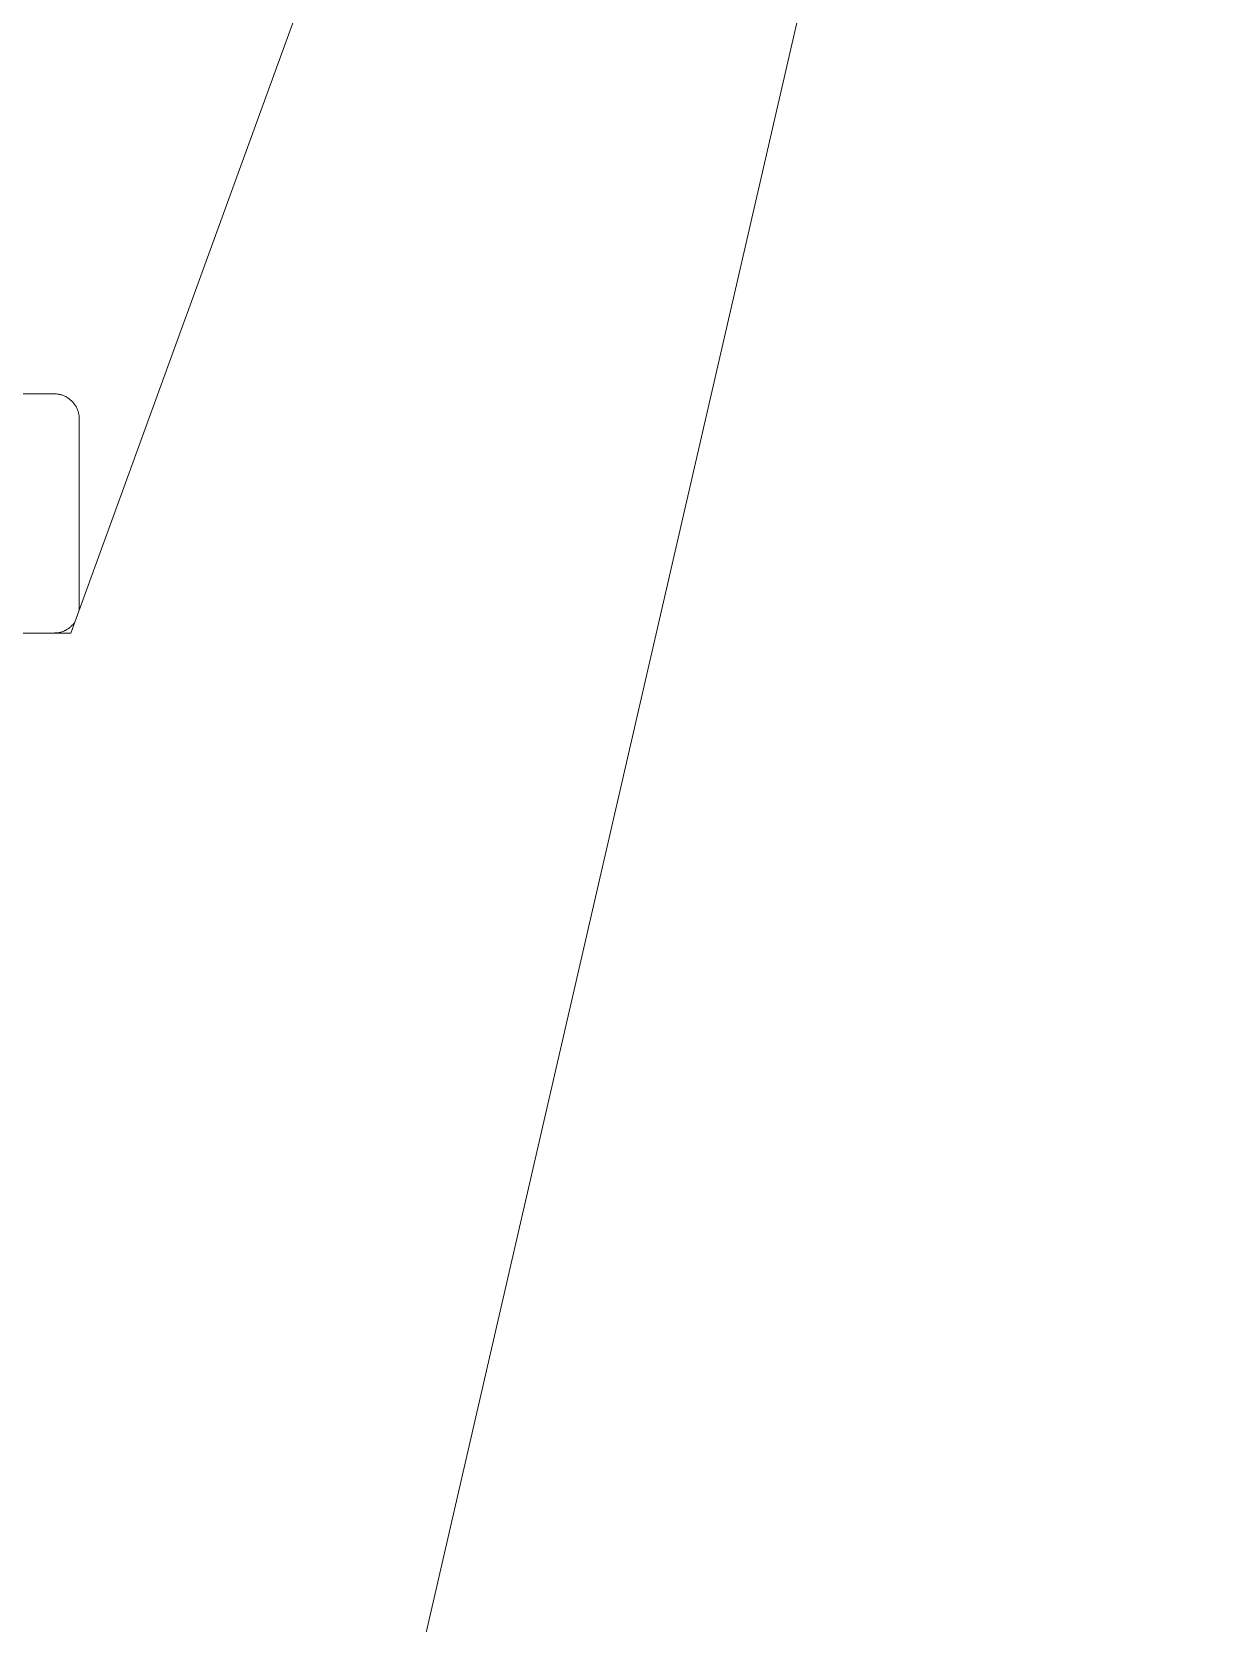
# Model space of a CAD drawing. Header units: millimetres. Extents: x -507 to 4570, y -12 to 3479.
# Drawn here: x 4153.1 to 4342.3, y 2824.5 to 3077.3 of the extents above; entities that cross this region are included whole.
import ezdxf

# ---------------------------------------------------------------- set-up
doc = ezdxf.new("R2010")
doc.units = ezdxf.units.MM
doc.layers.add('ZANO_R', color=7, linetype='Continuous', lineweight=0)

msp = doc.modelspace()

# ---------------------------------------------------------------- linework, layer by layer
at = {"layer": 'ZANO_R'}
for p, q in [((4302.46, 3375.19), (4159.29, 2981.82)), ((4159.29, 2577.82), (4342.29, 3372.93)), ((4156.66, 3019.82), (3714.24, 3019.82)), ((4156.66, 3019.82), (4156.79, 3019.82)), ((4156.79, 3019.82), (4156.93, 3019.82)), ((4156.93, 3019.82), (4157.06, 3019.8)), ((4157.06, 3019.8), (4157.2, 3019.79)), ((4157.2, 3019.79), (4157.34, 3019.77)), ((4157.34, 3019.77), (4157.47, 3019.74)), ((4157.47, 3019.74), (4157.6, 3019.71)), ((4157.6, 3019.71), (4157.73, 3019.68)), ((4157.73, 3019.68), (4157.87, 3019.64)), ((4157.87, 3019.64), (4157.99, 3019.59)), ((4157.99, 3019.59), (4158.12, 3019.55)), ((4158.12, 3019.55), (4158.25, 3019.49)), ((4158.25, 3019.49), (4158.37, 3019.44)), ((4158.37, 3019.44), (4158.5, 3019.38)), ((4158.5, 3019.38), (4158.62, 3019.31)), ((4158.62, 3019.31), (4158.73, 3019.24)), ((4158.73, 3019.24), (4158.85, 3019.17)), ((4158.85, 3019.17), (4158.96, 3019.09)), ((4158.96, 3019.09), (4159.07, 3019.01)), ((4159.07, 3019.01), (4159.18, 3018.93)), ((4159.18, 3018.93), (4159.28, 3018.84)), ((4159.28, 3018.84), (4159.39, 3018.75)), ((4159.39, 3018.75), (4159.48, 3018.65)), ((4159.48, 3018.65), (4159.58, 3018.56)), ((4159.58, 3018.56), (4159.67, 3018.45)), ((4159.67, 3018.45), (4159.76, 3018.35)), ((4159.76, 3018.35), (4159.84, 3018.24)), ((4159.84, 3018.24), (4159.92, 3018.13)), ((4159.92, 3018.13), (4160, 3018.02)), ((4160, 3018.02), (4160.07, 3017.9)), ((4160.07, 3017.9), (4160.14, 3017.79)), ((4160.14, 3017.79), (4160.21, 3017.67)), ((4160.21, 3017.67), (4160.27, 3017.54)), ((4160.27, 3017.54), (4160.32, 3017.42)), ((4160.32, 3017.42), (4160.38, 3017.29)), ((4160.38, 3017.29), (4160.42, 3017.16)), ((4160.42, 3017.16), (4160.47, 3017.03)), ((4160.47, 3017.03), (4160.51, 3016.9)), ((4160.51, 3016.9), (4160.54, 3016.77)), ((4160.54, 3016.77), (4160.57, 3016.64)), ((4160.57, 3016.64), (4160.6, 3016.5)), ((4160.6, 3016.5), (4160.62, 3016.37)), ((4160.62, 3016.37), (4160.63, 3016.23)), ((4160.63, 3016.23), (4160.65, 3016.1)), ((4160.65, 3016.1), (4160.65, 3015.96)), ((4160.65, 3015.96), (4160.66, 3015.82)), ((4160.66, 3015.82), (4160.66, 2985.82)), ((4160.66, 2985.82), (4160.65, 2985.69)), ((4160.65, 2985.69), (4160.65, 2985.56)), ((4159.34, 2982.86), (4159.24, 2982.77)), ((4159.44, 2982.95), (4159.34, 2982.86)), ((4159.54, 2983.05), (4159.44, 2982.95)), ((4159.63, 2983.15), (4159.54, 2983.05)), ((4159.72, 2983.25), (4159.63, 2983.15)), ((4159.8, 2983.36), (4159.72, 2983.25)), ((4159.88, 2983.46), (4159.8, 2983.36)), ((4159.29, 2981.82), (3719.29, 2981.82)), ((4156.91, 2981.83), (4156.77, 2981.83)), ((4157.04, 2981.84), (4156.91, 2981.83)), ((4157.18, 2981.86), (4157.04, 2981.84)), ((4157.31, 2981.88), (4157.18, 2981.86)), ((4157.44, 2981.9), (4157.31, 2981.88)), ((4157.57, 2981.93), (4157.44, 2981.9)), ((4157.7, 2981.96), (4157.57, 2981.93)), ((4157.83, 2982), (4157.7, 2981.96)), ((4157.96, 2982.04), (4157.83, 2982)), ((4158.09, 2982.09), (4157.96, 2982.04)), ((4158.21, 2982.14), (4158.09, 2982.09)), ((4158.34, 2982.2), (4158.21, 2982.14)), ((4158.46, 2982.25), (4158.34, 2982.2)), ((4158.58, 2982.32), (4158.46, 2982.25)), ((4158.69, 2982.38), (4158.58, 2982.32)), ((4158.81, 2982.45), (4158.69, 2982.38)), ((4158.92, 2982.53), (4158.81, 2982.45)), ((4159.03, 2982.61), (4158.92, 2982.53)), ((4159.14, 2982.69), (4159.03, 2982.61)), ((4159.24, 2982.77), (4159.14, 2982.69))]:
    msp.add_line(p, q, dxfattribs=at)

doc.saveas('drawing.dxf')
